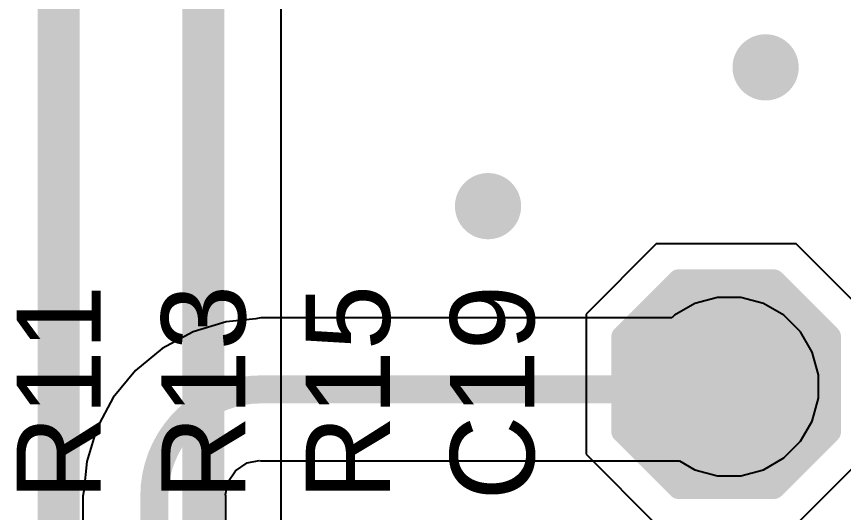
# Model space of a CAD drawing. Header units: inches. Extents: x 0.38 to 9.66, y 2.79 to 4.95.
# Drawn here: x 4.4748 to 4.7698, y 4.1433 to 4.3201 of the extents above; entities that cross this region are included whole.
import ezdxf

# ---------------------------------------------------------------- set-up
doc = ezdxf.new("R2010")
doc.units = ezdxf.units.IN
doc.header["$MEASUREMENT"] = 0
for name, color, linetype in [('Bottom Layer', 5, 'Continuous'), ('Top Layer', 1, 'Continuous'), ('Top Overlay', 2, 'Continuous'), ('Top Paste', 8, 'Continuous'), ('Top Solder', 216, 'Continuous'), ('Via Holes', 16, 'Continuous')]:
    doc.layers.add(name, color=color, linetype=linetype)
doc.styles.add('Arial', font='', dxfattribs={"height": 0.2})
doc.styles.get('Arial').set_extended_font_data('Arial')

# ---------------------------------------------------------------- blocks, each defined once
blk = doc.blocks.new('T__________10')
at = {"layer": 'Top Layer'}
blk.add_hatch(color=1, dxfattribs=at).paths.add_polyline_path([(0.015, 0.03), (-0.015, 0.03), (-0.03, 0.015), (-0.03, -0.015), (-0.015, -0.03), (0.015, -0.03), (0.03, -0.015), (0.03, 0.015)])
at = {"layer": 'Top Paste'}
blk.add_hatch(color=8, dxfattribs=at).paths.add_polyline_path([(0.015, 0.03), (-0.015, 0.03), (-0.03, 0.015), (-0.03, -0.015), (-0.015, -0.03), (0.015, -0.03), (0.03, -0.015), (0.03, 0.015)])
at = {"layer": 'Top Solder'}
blk.add_hatch(color=216, dxfattribs=at).paths.add_polyline_path([(0.017, 0.034), (-0.017, 0.034), (-0.034, 0.017), (-0.034, -0.017), (-0.017, -0.034), (0.017, -0.034), (0.034, -0.017), (0.034, 0.017)])
at = {"layer": 'Top Overlay', "const_width": 0.00787}
for points in [[(-0.017, 0.037), (-0.037, 0.017)], [(0.017, 0.037), (-0.017, 0.037)], [(0.037, 0.017), (0.017, 0.037)], [(-0.037, 0.017), (-0.037, -0.017)], [(0.037, 0.017), (0.037, -0.017)], [(-0.017, -0.037), (-0.037, -0.017)], [(0.037, -0.017), (0.017, -0.037)], [(0.017, -0.037), (-0.017, -0.037)]]:
    blk.add_lwpolyline(points, dxfattribs=at)
at = {"layer": 'Top Overlay', "const_width": 0.00394}
for points in [[(-0.01897, 0.037, 1), (-0.01503, 0.037, 1)], [(-0.01897, 0.037, 1), (-0.01503, 0.037, 1)], [(0.01503, 0.037, 1), (0.01897, 0.037, 1)], [(0.01503, 0.037, 1), (0.01897, 0.037, 1)], [(-0.03897, 0.017, 1), (-0.03503, 0.017, 1)], [(-0.03897, 0.017, 1), (-0.03503, 0.017, 1)], [(0.03503, 0.017, 1), (0.03897, 0.017, 1)], [(0.03503, 0.017, 1), (0.03897, 0.017, 1)], [(-0.03897, -0.017, 1), (-0.03503, -0.017, 1)], [(-0.03897, -0.017, 1), (-0.03503, -0.017, 1)], [(0.03503, -0.017, 1), (0.03897, -0.017, 1)], [(0.03503, -0.017, 1), (0.03897, -0.017, 1)], [(-0.01897, -0.037, 1), (-0.01503, -0.037, 1)], [(-0.01897, -0.037, 1), (-0.01503, -0.037, 1)], [(0.01503, -0.037, 1), (0.01897, -0.037, 1)], [(0.01503, -0.037, 1), (0.01897, -0.037, 1)]]:
    blk.add_lwpolyline(points, format="xyb", close=True, dxfattribs=at)

msp = doc.modelspace()

# ---------------------------------------------------------------- hatches: boundary and pattern name
at = {"layer": 'Bottom Layer'}
h = msp.add_hatch(color=5, dxfattribs=at)
edge = h.paths.add_edge_path()
edge.add_arc((4.742, 4.302), 0.01181, 0, 360)
h = msp.add_hatch(color=5, dxfattribs=at)
edge = h.paths.add_edge_path()
edge.add_arc((4.643, 4.2525), 0.01181, 0, 360)
h = msp.add_hatch(color=5, dxfattribs=at)
edge = h.paths.add_edge_path()
edge.add_arc((4.729, 4.18815), 0.01181, 0, 360)
at = {"layer": 'Top Layer'}
h = msp.add_hatch(color=1, dxfattribs=at)
edge = h.paths.add_edge_path()
edge.add_arc((4.742, 4.302), 0.01181, 0, 360)
h = msp.add_hatch(color=1, dxfattribs=at)
edge = h.paths.add_edge_path()
edge.add_arc((4.643, 4.2525), 0.01181, 0, 360)
h = msp.add_hatch(color=1, dxfattribs=at)
edge = h.paths.add_edge_path()
edge.add_arc((4.729, 4.18815), 0.01181, 0, 360)
at = {"layer": 'Via Holes'}
h = msp.add_hatch(color=7, dxfattribs=at)
edge = h.paths.add_edge_path()
edge.add_arc((4.742, 4.302), 0.00591, 0, 360)
h = msp.add_hatch(color=7, dxfattribs=at)
edge = h.paths.add_edge_path()
edge.add_arc((4.643, 4.2525), 0.00591, 0, 360)
h = msp.add_hatch(color=7, dxfattribs=at)
edge = h.paths.add_edge_path()
edge.add_arc((4.729, 4.18815), 0.00591, 0, 360)

# ---------------------------------------------------------------- linework, layer by layer
at = {"layer": 'Bottom Layer'}
for p, q in [((4.72481, 4.21996), (4.71672, 4.21779)), ((4.73319, 4.21996), (4.72481, 4.21996)), ((4.74128, 4.21779), (4.73319, 4.21996)), ((4.71672, 4.21779), (4.70947, 4.2136)), ((4.74853, 4.2136), (4.74128, 4.21779)), ((4.56016, 4.21227), (4.54964, 4.21124)), ((4.562, 4.21264), (4.56016, 4.21227)), ((4.7085, 4.21264), (4.562, 4.21264)), ((4.70947, 4.2136), (4.7085, 4.21264)), ((4.75446, 4.20768), (4.74853, 4.2136)), ((4.54964, 4.21124), (4.53776, 4.20763)), ((4.53776, 4.20763), (4.52681, 4.20178)), ((4.75864, 4.20043), (4.75446, 4.20768)), ((4.52681, 4.20178), (4.51721, 4.1939)), ((4.76081, 4.19234), (4.75864, 4.20043)), ((4.51721, 4.1939), (4.50933, 4.1843)), ((4.76081, 4.18396), (4.76081, 4.19234)), ((4.50933, 4.1843), (4.50348, 4.17335)), ((4.75864, 4.17587), (4.76081, 4.18396)), ((4.75446, 4.16862), (4.75864, 4.17587)), ((4.50348, 4.17335), (4.49987, 4.16147)), ((4.74853, 4.16269), (4.75446, 4.16862)), ((4.74128, 4.15851), (4.74853, 4.16269)), ((4.49987, 4.16147), (4.49884, 4.15095)), ((4.55296, 4.15815), (4.55711, 4.16092)), ((4.55711, 4.16092), (4.56141, 4.16178)), ((4.56141, 4.16178), (4.562, 4.16166)), ((4.562, 4.16166), (4.71126, 4.16166)), ((4.71126, 4.16166), (4.71672, 4.15851)), ((4.55019, 4.154), (4.55296, 4.15815)), ((4.71672, 4.15851), (4.72481, 4.15634)), ((4.72481, 4.15634), (4.73319, 4.15634)), ((4.73319, 4.15634), (4.74128, 4.15851)), ((4.54933, 4.1497), (4.55019, 4.154)), ((4.49884, 4.15095), (4.49847, 4.14911)), ((4.49847, 4.14911), (4.49847, 3.99162)), ((4.54945, 4.14911), (4.54933, 4.1497)), ((4.54945, 3.99162), (4.54945, 4.14911))]:
    msp.add_line(p, q, dxfattribs=at)
at = {"layer": 'Bottom Layer', "const_width": 0.01}
msp.add_lwpolyline([(4.52396, 4.14911, -0.414214), (4.562, 4.18715)], format="xyb", dxfattribs=at)
for points in [[(4.562, 4.18715), (4.729, 4.18715)], [(4.52396, 3.97215), (4.52396, 4.14911)]]:
    msp.add_lwpolyline(points, dxfattribs=at)
at = {"layer": 'Bottom Layer', "const_width": 0.005}
for points in [[(4.5595, 4.18715, 1), (4.5645, 4.18715, 1)], [(4.5595, 4.18715, 1), (4.5645, 4.18715, 1)], [(4.7265, 4.18715, 1), (4.7315, 4.18715, 1)], [(4.52146, 4.14911, 1), (4.52646, 4.14911, 1)], [(4.52146, 4.14911, 1), (4.52646, 4.14911, 1)]]:
    msp.add_lwpolyline(points, format="xyb", close=True, dxfattribs=at)
at = {"layer": 'Top Layer'}
for p, q in [((4.5692, 4.1405), (4.5692, 4.50604)), ((4.70294, 4.23901), (4.67794, 4.21401)), ((4.75294, 4.23901), (4.70294, 4.23901)), ((4.77794, 4.21401), (4.75294, 4.23901)), ((4.67794, 4.21401), (4.67794, 4.16401)), ((4.67794, 4.16401), (4.70294, 4.13901)), ((4.75294, 4.13901), (4.77794, 4.16401))]:
    msp.add_line(p, q, dxfattribs=at)
at = {"layer": 'Top Layer', "const_width": 0.015}
for points in [[(4.54146, 4.1055), (4.54146, 4.50646)], [(4.48982, 4.1055), (4.48982, 4.50518)]]:
    msp.add_lwpolyline(points, dxfattribs=at)

# ---------------------------------------------------------------- block references
at = {"rotation": 180}
msp.add_blockref('T__________10', (4.72794, 4.18901), dxfattribs=at)

# ---------------------------------------------------------------- texts
at = {"layer": 'Top Overlay', "style": 'Arial'}
for s, p in [('R11', (4.50482, 4.14753)), ('R13', (4.55646, 4.14753)), ('R15', (4.60797, 4.14753)), ('C19', (4.65948, 4.14753))]:
    msp.add_text(s, height=0.03, rotation=90, dxfattribs=at).set_placement(p)

doc.saveas('drawing.dxf')
